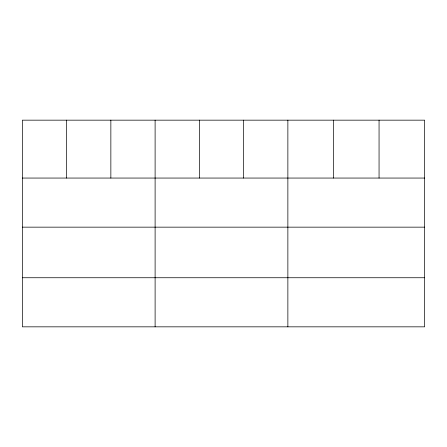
<?xml version="1.0" encoding="UTF-8"?>
<svg xmlns="http://www.w3.org/2000/svg" width="447" height="447" viewBox="0 0 447 447"><rect width="100%" height="100%" fill="white"/><g stroke="black" fill="none" stroke-linecap="round" stroke-linejoin="round"><path stroke-width="0.67" d="M424.65 227.154L424.65 120.165L22.35 120.165L22.35 326.835L424.65 326.835L424.65 227.154L22.35 227.154M22.35 178.057L424.65 178.057M22.35 277.738L424.65 277.738M379.056 120.165L379.056 178.057M333.462 120.165L333.462 178.057M287.868 120.165L287.868 326.835M243.615 120.165L243.615 178.057M199.362 120.165L199.362 178.057M155.109 120.165L155.109 326.835M110.856 120.165L110.856 178.057M66.603 120.165L66.603 178.057"/></g></svg>
